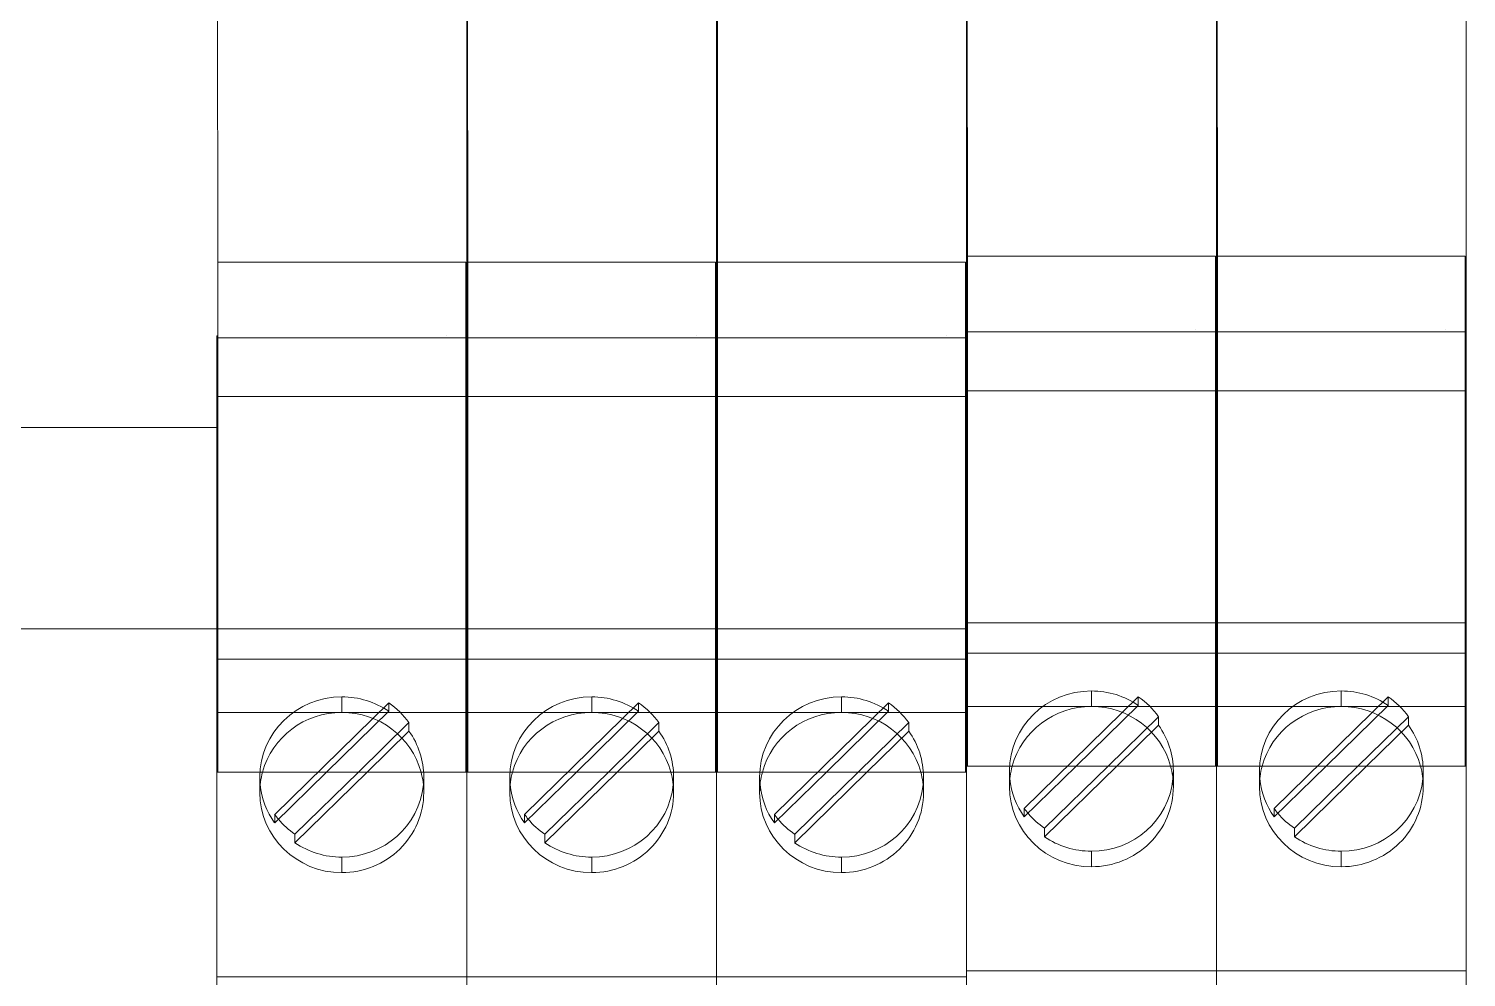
# Model space of a CAD drawing. Header units: millimetres. Extents: x 1359 to 3577, y 1336 to 3557.
# Drawn here: x 3237.84 to 3272.93, y 2495.55 to 2518.7 of the extents above; entities that cross this region are included whole.
import ezdxf

# ---------------------------------------------------------------- set-up
doc = ezdxf.new("R2010")
doc.units = ezdxf.units.MM
doc.layers.add('000-PI-Oprema', color=30, linetype='Continuous', lineweight=5)
doc.layers.add('002-PI-Kabelska kanalica', color=150, linetype='Continuous')

msp = doc.modelspace()

# ---------------------------------------------------------------- linework, layer by layer
at = {"layer": '000-PI-Oprema', "color": 0, "linetype": 'ByBlock', "lineweight": 0}
for p, q in [((3260.754, 2513.15), (3260.729, 2539.35)), ((3260.754, 2513.15), (3260.729, 2539.35)), ((3266.854, 2513.15), (3266.829, 2539.35)), ((3266.854, 2513.15), (3266.829, 2539.35)), ((3242.454, 2513.005), (3242.429, 2539.206)), ((3242.454, 2513.005), (3242.429, 2539.206)), ((3248.554, 2513.005), (3248.529, 2539.206)), ((3248.554, 2513.005), (3248.529, 2539.206)), ((3254.654, 2513.005), (3254.629, 2539.206)), ((3254.654, 2513.005), (3254.629, 2539.206)), ((3266.829, 2537.65), (3266.829, 2511.35)), ((3266.829, 2537.65), (3266.829, 2511.35)), ((3272.929, 2537.65), (3272.929, 2511.35)), ((3272.929, 2537.65), (3272.929, 2511.35)), ((3248.529, 2537.506), (3248.529, 2511.206)), ((3248.529, 2537.506), (3248.529, 2511.206)), ((3254.629, 2537.506), (3254.629, 2511.206)), ((3254.629, 2537.506), (3254.629, 2511.206)), ((3260.729, 2537.506), (3260.729, 2511.206)), ((3260.729, 2537.506), (3260.729, 2511.206)), ((3242.454, 2512.519), (3242.454, 2513.005)), ((3248.504, 2513.005), (3242.454, 2513.005)), ((3242.454, 2512.519), (3242.454, 2513.005)), ((3248.504, 2512.519), (3248.504, 2513.005)), ((3248.504, 2512.519), (3248.504, 2513.005)), ((3248.554, 2512.519), (3248.554, 2513.005)), ((3254.604, 2513.005), (3248.554, 2513.005)), ((3248.554, 2512.519), (3248.554, 2513.005)), ((3254.604, 2512.519), (3254.604, 2513.005)), ((3254.604, 2512.519), (3254.604, 2513.005)), ((3254.654, 2512.519), (3254.654, 2513.005)), ((3260.704, 2513.005), (3254.654, 2513.005)), ((3254.654, 2512.519), (3254.654, 2513.005)), ((3260.704, 2512.519), (3260.704, 2513.005)), ((3260.704, 2512.519), (3260.704, 2513.005)), ((3260.754, 2512.663), (3260.754, 2513.15)), ((3266.804, 2513.15), (3260.754, 2513.15)), ((3260.754, 2512.663), (3260.754, 2513.15)), ((3266.804, 2512.663), (3266.804, 2513.15)), ((3266.804, 2512.663), (3266.804, 2513.15)), ((3266.854, 2512.663), (3266.854, 2513.15)), ((3272.904, 2513.15), (3266.854, 2513.15)), ((3266.854, 2512.663), (3266.854, 2513.15)), ((3272.904, 2512.663), (3272.904, 2513.15)), ((3272.904, 2512.663), (3272.904, 2513.15)), ((3260.754, 2512.663), (3260.754, 2511.3)), ((3260.754, 2512.663), (3260.754, 2511.3)), ((3266.804, 2512.663), (3266.804, 2511.3)), ((3266.804, 2512.663), (3266.804, 2511.3)), ((3266.854, 2512.663), (3266.854, 2511.3)), ((3266.854, 2512.663), (3266.854, 2511.3)), ((3272.904, 2512.663), (3272.904, 2511.3)), ((3272.904, 2512.663), (3272.904, 2511.3)), ((3242.454, 2512.519), (3242.454, 2511.156)), ((3242.454, 2512.519), (3242.454, 2511.156)), ((3248.504, 2512.519), (3248.504, 2511.156)), ((3248.504, 2512.519), (3248.504, 2511.156)), ((3248.554, 2512.519), (3248.554, 2511.156)), ((3248.554, 2512.519), (3248.554, 2511.156)), ((3254.604, 2512.519), (3254.604, 2511.156)), ((3254.604, 2512.519), (3254.604, 2511.156)), ((3254.654, 2512.519), (3254.654, 2511.156)), ((3254.654, 2512.519), (3254.654, 2511.156)), ((3260.704, 2512.519), (3260.704, 2511.156)), ((3260.704, 2512.519), (3260.704, 2511.156)), ((3260.729, 2511.35), (3260.754, 2511.35)), ((3260.729, 2511.35), (3260.729, 2511.15)), ((3260.729, 2511.35), (3260.729, 2511.35)), ((3260.729, 2511.35), (3260.754, 2511.35)), ((3260.729, 2511.35), (3260.729, 2511.15)), ((3260.729, 2511.35), (3260.729, 2511.35)), ((3260.754, 2509.595), (3260.754, 2511.3)), ((3266.804, 2511.3), (3260.754, 2511.3)), ((3260.754, 2511.3), (3260.754, 2511.3)), ((3260.754, 2509.595), (3260.754, 2511.3)), ((3260.754, 2511.3), (3260.754, 2511.3)), ((3266.329, 2511.35), (3266.329, 2511.35)), ((3266.329, 2511.35), (3266.329, 2511.35)), ((3266.804, 2511.35), (3266.829, 2511.35)), ((3266.804, 2511.35), (3266.829, 2511.35)), ((3266.804, 2509.595), (3266.804, 2511.3)), ((3266.804, 2511.3), (3266.804, 2511.3)), ((3266.804, 2509.595), (3266.804, 2511.3)), ((3266.804, 2511.3), (3266.804, 2511.3)), ((3266.829, 2511.35), (3266.829, 2511.35)), ((3266.829, 2511.35), (3266.829, 2511.15)), ((3266.829, 2511.35), (3266.829, 2511.35)), ((3266.829, 2511.35), (3266.829, 2511.15)), ((3266.829, 2511.35), (3266.854, 2511.35)), ((3266.829, 2511.35), (3266.829, 2511.15)), ((3266.829, 2511.35), (3266.829, 2511.35)), ((3266.829, 2511.35), (3266.854, 2511.35)), ((3266.829, 2511.35), (3266.829, 2511.15)), ((3266.829, 2511.35), (3266.829, 2511.35)), ((3266.854, 2509.595), (3266.854, 2511.3)), ((3272.904, 2511.3), (3266.854, 2511.3)), ((3266.854, 2511.3), (3266.854, 2511.3)), ((3266.854, 2509.595), (3266.854, 2511.3)), ((3266.854, 2511.3), (3266.854, 2511.3)), ((3272.429, 2511.35), (3272.429, 2511.35)), ((3272.429, 2511.35), (3272.429, 2511.35)), ((3272.904, 2511.35), (3272.929, 2511.35)), ((3272.904, 2511.35), (3272.929, 2511.35)), ((3272.904, 2509.595), (3272.904, 2511.3)), ((3272.904, 2511.3), (3272.904, 2511.3)), ((3272.904, 2509.595), (3272.904, 2511.3)), ((3272.904, 2511.3), (3272.904, 2511.3)), ((3272.929, 2511.35), (3272.929, 2511.35)), ((3272.929, 2511.35), (3272.929, 2511.15)), ((3272.929, 2511.35), (3272.929, 2511.35)), ((3272.929, 2511.35), (3272.929, 2511.15)), ((3242.429, 2511.206), (3242.454, 2511.206)), ((3242.429, 2511.206), (3242.429, 2511.006)), ((3242.429, 2511.206), (3242.429, 2511.206)), ((3242.429, 2511.206), (3242.454, 2511.206)), ((3242.429, 2511.206), (3242.429, 2511.006)), ((3242.429, 2511.206), (3242.429, 2511.206)), ((3242.454, 2511.006), (3242.429, 2511.006)), ((3242.429, 2509.406), (3242.429, 2511.006)), ((3242.454, 2511.006), (3242.429, 2511.006)), ((3242.429, 2509.406), (3242.429, 2511.006)), ((3242.454, 2509.451), (3242.454, 2511.156)), ((3248.504, 2511.156), (3242.454, 2511.156)), ((3242.454, 2511.156), (3242.454, 2511.156)), ((3242.454, 2509.451), (3242.454, 2511.156)), ((3242.454, 2511.156), (3242.454, 2511.156)), ((3248.029, 2511.206), (3248.029, 2511.206)), ((3248.029, 2511.206), (3248.029, 2511.206)), ((3248.504, 2511.206), (3248.529, 2511.206)), ((3248.504, 2511.206), (3248.529, 2511.206)), ((3248.504, 2509.451), (3248.504, 2511.156)), ((3248.504, 2511.156), (3248.504, 2511.156)), ((3248.504, 2509.451), (3248.504, 2511.156)), ((3248.504, 2511.156), (3248.504, 2511.156)), ((3248.504, 2511.006), (3248.529, 2511.006)), ((3248.504, 2511.006), (3248.529, 2511.006)), ((3248.529, 2511.206), (3248.529, 2511.206)), ((3248.529, 2511.206), (3248.529, 2511.006)), ((3248.529, 2511.206), (3248.529, 2511.206)), ((3248.529, 2511.206), (3248.529, 2511.006)), ((3248.529, 2511.206), (3248.554, 2511.206)), ((3248.529, 2511.206), (3248.529, 2511.006)), ((3248.529, 2511.206), (3248.529, 2511.206)), ((3248.529, 2511.206), (3248.554, 2511.206)), ((3248.529, 2511.206), (3248.529, 2511.006)), ((3248.529, 2511.206), (3248.529, 2511.206)), ((3248.529, 2511.006), (3248.529, 2509.406)), ((3248.529, 2511.006), (3248.529, 2509.406)), ((3248.554, 2511.006), (3248.529, 2511.006)), ((3248.529, 2509.406), (3248.529, 2511.006)), ((3248.554, 2511.006), (3248.529, 2511.006)), ((3248.529, 2509.406), (3248.529, 2511.006)), ((3248.554, 2509.451), (3248.554, 2511.156)), ((3254.604, 2511.156), (3248.554, 2511.156)), ((3248.554, 2511.156), (3248.554, 2511.156)), ((3248.554, 2509.451), (3248.554, 2511.156)), ((3248.554, 2511.156), (3248.554, 2511.156)), ((3254.129, 2511.206), (3254.129, 2511.206)), ((3254.129, 2511.206), (3254.129, 2511.206)), ((3254.604, 2511.206), (3254.629, 2511.206)), ((3254.604, 2511.206), (3254.629, 2511.206)), ((3254.604, 2509.451), (3254.604, 2511.156)), ((3254.604, 2511.156), (3254.604, 2511.156)), ((3254.604, 2509.451), (3254.604, 2511.156)), ((3254.604, 2511.156), (3254.604, 2511.156)), ((3254.604, 2511.006), (3254.629, 2511.006)), ((3254.604, 2511.006), (3254.629, 2511.006)), ((3254.629, 2511.206), (3254.629, 2511.206)), ((3254.629, 2511.206), (3254.629, 2511.006)), ((3254.629, 2511.206), (3254.629, 2511.206)), ((3254.629, 2511.206), (3254.629, 2511.006)), ((3254.629, 2511.206), (3254.654, 2511.206)), ((3254.629, 2511.206), (3254.629, 2511.006)), ((3254.629, 2511.206), (3254.629, 2511.206)), ((3254.629, 2511.206), (3254.654, 2511.206)), ((3254.629, 2511.206), (3254.629, 2511.006)), ((3254.629, 2511.206), (3254.629, 2511.206)), ((3254.629, 2511.006), (3254.629, 2509.406)), ((3254.629, 2511.006), (3254.629, 2509.406)), ((3254.654, 2511.006), (3254.629, 2511.006)), ((3254.629, 2509.406), (3254.629, 2511.006)), ((3254.654, 2511.006), (3254.629, 2511.006)), ((3254.629, 2509.406), (3254.629, 2511.006)), ((3254.654, 2509.451), (3254.654, 2511.156)), ((3260.704, 2511.156), (3254.654, 2511.156)), ((3254.654, 2511.156), (3254.654, 2511.156)), ((3254.654, 2509.451), (3254.654, 2511.156)), ((3254.654, 2511.156), (3254.654, 2511.156)), ((3260.229, 2511.206), (3260.229, 2511.206)), ((3260.229, 2511.206), (3260.229, 2511.206)), ((3260.704, 2511.206), (3260.729, 2511.206)), ((3260.704, 2511.206), (3260.729, 2511.206)), ((3260.704, 2509.451), (3260.704, 2511.156)), ((3260.704, 2511.156), (3260.704, 2511.156)), ((3260.704, 2509.451), (3260.704, 2511.156)), ((3260.704, 2511.156), (3260.704, 2511.156)), ((3260.704, 2511.006), (3260.729, 2511.006)), ((3260.704, 2511.006), (3260.729, 2511.006)), ((3260.729, 2511.206), (3260.729, 2511.206)), ((3260.729, 2511.206), (3260.729, 2511.006)), ((3260.729, 2511.206), (3260.729, 2511.206)), ((3260.729, 2511.206), (3260.729, 2511.006)), ((3260.754, 2511.15), (3260.729, 2511.15)), ((3260.729, 2509.55), (3260.729, 2511.15)), ((3260.754, 2511.15), (3260.729, 2511.15)), ((3260.729, 2509.55), (3260.729, 2511.15)), ((3260.729, 2511.006), (3260.729, 2509.406)), ((3260.729, 2511.006), (3260.729, 2509.406)), ((3266.804, 2511.15), (3266.829, 2511.15)), ((3266.804, 2511.15), (3266.829, 2511.15)), ((3266.829, 2511.15), (3266.829, 2509.55)), ((3266.829, 2511.15), (3266.829, 2509.55)), ((3266.854, 2511.15), (3266.829, 2511.15)), ((3266.829, 2509.55), (3266.829, 2511.15)), ((3266.854, 2511.15), (3266.829, 2511.15)), ((3266.829, 2509.55), (3266.829, 2511.15)), ((3272.904, 2511.15), (3272.929, 2511.15)), ((3272.904, 2511.15), (3272.929, 2511.15)), ((3272.929, 2511.15), (3272.929, 2509.55)), ((3272.929, 2511.15), (3272.929, 2509.55)), ((3260.754, 2509.867), (3266.804, 2509.867)), ((3266.854, 2509.867), (3272.904, 2509.867)), ((3242.454, 2509.722), (3248.504, 2509.722)), ((3248.554, 2509.722), (3254.604, 2509.722)), ((3254.654, 2509.722), (3260.704, 2509.722)), ((3260.729, 2509.55), (3260.754, 2509.55)), ((3260.729, 2503.328), (3260.729, 2509.55)), ((3260.729, 2509.55), (3260.754, 2509.55)), ((3260.729, 2503.328), (3260.729, 2509.55)), ((3260.754, 2509.128), (3260.754, 2509.595)), ((3260.754, 2509.128), (3260.754, 2509.595)), ((3266.804, 2509.128), (3266.804, 2509.595)), ((3266.804, 2509.128), (3266.804, 2509.595)), ((3266.829, 2509.55), (3266.804, 2509.55)), ((3266.829, 2509.55), (3266.804, 2509.55)), ((3266.829, 2509.55), (3266.829, 2503.328)), ((3266.829, 2509.55), (3266.829, 2503.328)), ((3266.829, 2509.55), (3266.854, 2509.55)), ((3266.829, 2503.328), (3266.829, 2509.55)), ((3266.829, 2509.55), (3266.854, 2509.55)), ((3266.829, 2503.328), (3266.829, 2509.55)), ((3266.854, 2509.128), (3266.854, 2509.595)), ((3266.854, 2509.128), (3266.854, 2509.595)), ((3272.904, 2509.128), (3272.904, 2509.595)), ((3272.904, 2509.128), (3272.904, 2509.595)), ((3272.929, 2509.55), (3272.904, 2509.55)), ((3272.929, 2509.55), (3272.904, 2509.55)), ((3272.929, 2509.55), (3272.929, 2503.328)), ((3272.929, 2509.55), (3272.929, 2503.328)), ((3242.429, 2509.406), (3242.454, 2509.406)), ((3242.429, 2503.184), (3242.429, 2509.406)), ((3242.429, 2509.406), (3242.454, 2509.406)), ((3242.429, 2503.184), (3242.429, 2509.406)), ((3242.454, 2508.983), (3242.454, 2509.451)), ((3242.454, 2508.983), (3242.454, 2509.451)), ((3248.504, 2508.983), (3248.504, 2509.451)), ((3248.504, 2508.983), (3248.504, 2509.451)), ((3248.529, 2509.406), (3248.504, 2509.406)), ((3248.529, 2509.406), (3248.504, 2509.406)), ((3248.529, 2509.406), (3248.529, 2503.184)), ((3248.529, 2509.406), (3248.529, 2503.184)), ((3248.529, 2509.406), (3248.554, 2509.406)), ((3248.529, 2503.184), (3248.529, 2509.406)), ((3248.529, 2509.406), (3248.554, 2509.406)), ((3248.529, 2503.184), (3248.529, 2509.406)), ((3248.554, 2508.983), (3248.554, 2509.451)), ((3248.554, 2508.983), (3248.554, 2509.451)), ((3254.604, 2508.983), (3254.604, 2509.451)), ((3254.604, 2508.983), (3254.604, 2509.451)), ((3254.629, 2509.406), (3254.604, 2509.406)), ((3254.629, 2509.406), (3254.604, 2509.406)), ((3254.629, 2509.406), (3254.629, 2503.184)), ((3254.629, 2509.406), (3254.629, 2503.184)), ((3254.629, 2509.406), (3254.654, 2509.406)), ((3254.629, 2503.184), (3254.629, 2509.406)), ((3254.629, 2509.406), (3254.654, 2509.406)), ((3254.629, 2503.184), (3254.629, 2509.406)), ((3254.654, 2508.983), (3254.654, 2509.451)), ((3254.654, 2508.983), (3254.654, 2509.451)), ((3260.704, 2508.983), (3260.704, 2509.451)), ((3260.704, 2508.983), (3260.704, 2509.451)), ((3260.729, 2509.406), (3260.704, 2509.406)), ((3260.729, 2509.406), (3260.704, 2509.406)), ((3260.729, 2509.406), (3260.729, 2503.184)), ((3260.729, 2509.406), (3260.729, 2503.184)), ((3242.454, 2503.829), (3242.454, 2508.983)), ((3242.454, 2503.829), (3242.454, 2508.983)), ((3248.504, 2503.829), (3248.504, 2508.983)), ((3248.504, 2503.829), (3248.504, 2508.983)), ((3248.554, 2503.829), (3248.554, 2508.983)), ((3248.554, 2503.829), (3248.554, 2508.983)), ((3254.604, 2503.829), (3254.604, 2508.983)), ((3254.604, 2503.829), (3254.604, 2508.983)), ((3254.654, 2503.829), (3254.654, 2508.983)), ((3254.654, 2503.829), (3254.654, 2508.983)), ((3260.704, 2503.829), (3260.704, 2508.983)), ((3260.704, 2503.829), (3260.704, 2508.983)), ((3260.754, 2503.974), (3260.754, 2509.128)), ((3260.754, 2503.974), (3260.754, 2509.128)), ((3266.804, 2503.974), (3266.804, 2509.128)), ((3266.804, 2503.974), (3266.804, 2509.128)), ((3266.854, 2503.974), (3266.854, 2509.128)), ((3266.854, 2503.974), (3266.854, 2509.128)), ((3272.904, 2503.974), (3272.904, 2509.128)), ((3272.904, 2503.974), (3272.904, 2509.128)), ((3266.829, 2503.328), (3266.829, 2507.131)), ((3266.829, 2503.328), (3266.829, 2507.131)), ((3272.929, 2503.328), (3272.929, 2507.131)), ((3272.929, 2503.328), (3272.929, 2507.131)), ((3248.529, 2503.184), (3248.529, 2506.987)), ((3248.529, 2503.184), (3248.529, 2506.987)), ((3254.629, 2503.184), (3254.629, 2506.987)), ((3254.629, 2503.184), (3254.629, 2506.987)), ((3260.729, 2503.184), (3260.729, 2506.987)), ((3260.729, 2503.184), (3260.729, 2506.987)), ((3242.429, 2506.056), (3242.429, 2506.056)), ((3242.429, 2506.056), (3242.429, 2506.056)), ((3248.529, 2506.056), (3248.529, 2506.056)), ((3248.529, 2506.056), (3248.529, 2506.056)), ((3248.529, 2506.056), (3248.529, 2506.056)), ((3248.529, 2506.056), (3248.529, 2506.056)), ((3254.629, 2506.056), (3254.629, 2506.056)), ((3254.629, 2506.056), (3254.629, 2506.056)), ((3254.629, 2506.056), (3254.629, 2506.056)), ((3254.629, 2506.056), (3254.629, 2506.056)), ((3260.729, 2506.2), (3260.729, 2506.2)), ((3260.729, 2506.2), (3260.729, 2506.2)), ((3260.729, 2506.056), (3260.729, 2506.056)), ((3260.729, 2506.056), (3260.729, 2506.056)), ((3266.829, 2506.2), (3266.829, 2506.2)), ((3266.829, 2506.2), (3266.829, 2506.2)), ((3266.829, 2506.2), (3266.829, 2506.2)), ((3266.829, 2506.2), (3266.829, 2506.2)), ((3272.929, 2506.2), (3272.929, 2506.2)), ((3272.929, 2506.2), (3272.929, 2506.2)), ((3242.429, 2504.056), (3242.429, 2504.056)), ((3248.529, 2504.056), (3242.429, 2504.056)), ((3242.429, 2504.056), (3242.429, 2504.056)), ((3248.529, 2504.056), (3248.529, 2504.056)), ((3248.529, 2504.056), (3248.529, 2504.056)), ((3248.529, 2504.056), (3248.529, 2504.056)), ((3254.629, 2504.056), (3248.529, 2504.056)), ((3248.529, 2504.056), (3248.529, 2504.056)), ((3254.629, 2504.056), (3254.629, 2504.056)), ((3254.629, 2504.056), (3254.629, 2504.056)), ((3254.629, 2504.056), (3254.629, 2504.056)), ((3260.729, 2504.056), (3254.629, 2504.056)), ((3254.629, 2504.056), (3254.629, 2504.056)), ((3260.729, 2504.2), (3260.729, 2504.2)), ((3266.829, 2504.2), (3260.729, 2504.2)), ((3260.729, 2504.2), (3260.729, 2504.2)), ((3260.729, 2504.056), (3260.729, 2504.056)), ((3260.729, 2504.056), (3260.729, 2504.056)), ((3260.754, 2502.631), (3260.754, 2503.974)), ((3260.754, 2502.631), (3260.754, 2503.974)), ((3266.804, 2502.631), (3266.804, 2503.974)), ((3266.804, 2502.631), (3266.804, 2503.974)), ((3266.829, 2504.2), (3266.829, 2504.2)), ((3266.829, 2504.2), (3266.829, 2504.2)), ((3266.829, 2504.2), (3266.829, 2504.2)), ((3272.929, 2504.2), (3266.829, 2504.2)), ((3266.829, 2504.2), (3266.829, 2504.2)), ((3266.854, 2502.631), (3266.854, 2503.974)), ((3266.854, 2502.631), (3266.854, 2503.974)), ((3272.904, 2502.631), (3272.904, 2503.974)), ((3272.904, 2502.631), (3272.904, 2503.974)), ((3272.929, 2504.2), (3272.929, 2504.2)), ((3272.929, 2504.2), (3272.929, 2504.2)), ((3242.454, 2502.487), (3242.454, 2503.829)), ((3242.454, 2502.487), (3242.454, 2503.829)), ((3248.504, 2502.487), (3248.504, 2503.829)), ((3248.504, 2502.487), (3248.504, 2503.829)), ((3248.554, 2502.487), (3248.554, 2503.829)), ((3248.554, 2502.487), (3248.554, 2503.829)), ((3254.604, 2502.487), (3254.604, 2503.829)), ((3254.604, 2502.487), (3254.604, 2503.829)), ((3254.654, 2502.487), (3254.654, 2503.829)), ((3254.654, 2502.487), (3254.654, 2503.829)), ((3260.704, 2502.487), (3260.704, 2503.829)), ((3260.704, 2502.487), (3260.704, 2503.829)), ((3242.429, 2503.184), (3242.454, 2503.184)), ((3242.429, 2502.156), (3242.429, 2503.184)), ((3242.429, 2503.184), (3242.454, 2503.184)), ((3242.429, 2502.156), (3242.429, 2503.184)), ((3242.454, 2503.313), (3248.504, 2503.313)), ((3248.529, 2503.184), (3248.504, 2503.184)), ((3248.529, 2503.184), (3248.504, 2503.184)), ((3248.529, 2503.184), (3248.529, 2502.156)), ((3248.529, 2503.184), (3248.529, 2502.156)), ((3248.529, 2503.184), (3248.554, 2503.184)), ((3248.529, 2502.156), (3248.529, 2503.184)), ((3248.529, 2503.184), (3248.554, 2503.184)), ((3248.529, 2502.156), (3248.529, 2503.184)), ((3248.554, 2503.313), (3254.604, 2503.313)), ((3254.629, 2503.184), (3254.604, 2503.184)), ((3254.629, 2503.184), (3254.604, 2503.184)), ((3254.629, 2503.184), (3254.629, 2502.156)), ((3254.629, 2503.184), (3254.629, 2502.156)), ((3254.629, 2503.184), (3254.654, 2503.184)), ((3254.629, 2502.156), (3254.629, 2503.184)), ((3254.629, 2503.184), (3254.654, 2503.184)), ((3254.629, 2502.156), (3254.629, 2503.184)), ((3254.654, 2503.313), (3260.704, 2503.313)), ((3260.729, 2503.184), (3260.704, 2503.184)), ((3260.729, 2503.184), (3260.704, 2503.184)), ((3260.729, 2503.328), (3260.754, 2503.328)), ((3260.729, 2502.3), (3260.729, 2503.328)), ((3260.729, 2503.328), (3260.754, 2503.328)), ((3260.729, 2502.3), (3260.729, 2503.328)), ((3260.729, 2503.184), (3260.729, 2502.156)), ((3260.729, 2503.184), (3260.729, 2502.156)), ((3260.754, 2503.457), (3266.804, 2503.457)), ((3266.829, 2503.328), (3266.804, 2503.328)), ((3266.829, 2503.328), (3266.804, 2503.328)), ((3266.829, 2503.328), (3266.829, 2502.3)), ((3266.829, 2503.328), (3266.829, 2502.3)), ((3266.829, 2503.328), (3266.854, 2503.328)), ((3266.829, 2502.3), (3266.829, 2503.328)), ((3266.829, 2503.328), (3266.854, 2503.328)), ((3266.829, 2502.3), (3266.829, 2503.328)), ((3266.854, 2503.457), (3272.904, 2503.457)), ((3272.929, 2503.328), (3272.904, 2503.328)), ((3272.929, 2503.328), (3272.904, 2503.328)), ((3272.929, 2503.328), (3272.929, 2502.3)), ((3272.929, 2503.328), (3272.929, 2502.3)), ((3242.454, 2500.556), (3242.454, 2502.487)), ((3242.454, 2500.556), (3242.454, 2502.487)), ((3248.504, 2500.556), (3248.504, 2502.487)), ((3248.504, 2500.556), (3248.504, 2502.487)), ((3248.554, 2500.556), (3248.554, 2502.487)), ((3248.554, 2500.556), (3248.554, 2502.487)), ((3254.604, 2500.556), (3254.604, 2502.487)), ((3254.604, 2500.556), (3254.604, 2502.487)), ((3254.654, 2500.556), (3254.654, 2502.487)), ((3254.654, 2500.556), (3254.654, 2502.487)), ((3260.704, 2500.556), (3260.704, 2502.487)), ((3260.704, 2500.556), (3260.704, 2502.487)), ((3260.754, 2500.7), (3260.754, 2502.631)), ((3260.754, 2500.7), (3260.754, 2502.631)), ((3263.779, 2502.536), (3263.779, 2502.156)), ((3266.804, 2500.7), (3266.804, 2502.631)), ((3266.804, 2500.7), (3266.804, 2502.631)), ((3266.854, 2500.7), (3266.854, 2502.631)), ((3266.854, 2500.7), (3266.854, 2502.631)), ((3269.879, 2502.536), (3269.879, 2502.156)), ((3272.904, 2500.7), (3272.904, 2502.631)), ((3272.904, 2500.7), (3272.904, 2502.631)), ((3242.429, 2502.156), (3242.454, 2502.156)), ((3242.429, 2500.556), (3242.429, 2502.156)), ((3242.429, 2502.156), (3242.454, 2502.156)), ((3242.429, 2500.556), (3242.429, 2502.156)), ((3243.84, 2499.523), (3246.624, 2502.247)), ((3245.479, 2502.391), (3245.479, 2502.012)), ((3246.624, 2502.039), (3246.624, 2502.247)), ((3248.529, 2502.156), (3248.504, 2502.156)), ((3248.529, 2502.156), (3248.504, 2502.156)), ((3248.529, 2500.556), (3248.529, 2502.156)), ((3248.529, 2500.556), (3248.529, 2502.156)), ((3248.529, 2502.156), (3248.554, 2502.156)), ((3248.529, 2500.556), (3248.529, 2502.156)), ((3248.529, 2502.156), (3248.554, 2502.156)), ((3248.529, 2500.556), (3248.529, 2502.156)), ((3249.94, 2499.523), (3252.724, 2502.247)), ((3251.579, 2502.391), (3251.579, 2502.012)), ((3252.724, 2502.039), (3252.724, 2502.247)), ((3254.629, 2502.156), (3254.604, 2502.156)), ((3254.629, 2502.156), (3254.604, 2502.156)), ((3254.629, 2500.556), (3254.629, 2502.156)), ((3254.629, 2500.556), (3254.629, 2502.156)), ((3254.629, 2502.156), (3254.654, 2502.156)), ((3254.629, 2500.556), (3254.629, 2502.156)), ((3254.629, 2502.156), (3254.654, 2502.156)), ((3254.629, 2500.556), (3254.629, 2502.156)), ((3256.04, 2499.523), (3258.824, 2502.247)), ((3257.679, 2502.391), (3257.679, 2502.012)), ((3258.824, 2502.039), (3258.824, 2502.247)), ((3260.729, 2502.156), (3260.704, 2502.156)), ((3260.729, 2502.156), (3260.704, 2502.156)), ((3260.729, 2502.3), (3260.754, 2502.3)), ((3260.729, 2500.7), (3260.729, 2502.3)), ((3260.729, 2502.3), (3260.754, 2502.3)), ((3260.729, 2500.7), (3260.729, 2502.3)), ((3260.729, 2500.556), (3260.729, 2502.156)), ((3260.729, 2500.556), (3260.729, 2502.156)), ((3260.729, 2502.156), (3263.779, 2502.156)), ((3262.139, 2499.667), (3264.924, 2502.391)), ((3264.924, 2502.183), (3263.408, 2500.7)), ((3263.779, 2502.156), (3266.829, 2502.156)), ((3264.924, 2502.183), (3264.924, 2502.391)), ((3266.829, 2502.3), (3266.804, 2502.3)), ((3266.829, 2502.3), (3266.804, 2502.3)), ((3266.829, 2500.7), (3266.829, 2502.3)), ((3266.829, 2500.7), (3266.829, 2502.3)), ((3266.829, 2502.3), (3266.854, 2502.3)), ((3266.829, 2500.7), (3266.829, 2502.3)), ((3266.829, 2502.3), (3266.854, 2502.3)), ((3266.829, 2500.7), (3266.829, 2502.3)), ((3266.829, 2500.7), (3266.829, 2502.156)), ((3266.829, 2500.7), (3266.829, 2502.156)), ((3266.829, 2502.156), (3269.879, 2502.156)), ((3268.239, 2499.667), (3271.024, 2502.391)), ((3271.024, 2502.183), (3269.508, 2500.7)), ((3269.879, 2502.156), (3272.929, 2502.156)), ((3271.024, 2502.183), (3271.024, 2502.391)), ((3272.929, 2502.3), (3272.904, 2502.3)), ((3272.929, 2502.3), (3272.904, 2502.3)), ((3272.929, 2500.7), (3272.929, 2502.3)), ((3272.929, 2500.7), (3272.929, 2502.3)), ((3272.929, 2500.7), (3272.929, 2502.156)), ((3272.929, 2500.7), (3272.929, 2502.156)), ((3242.429, 2502.012), (3245.479, 2502.012)), ((3246.624, 2502.039), (3245.108, 2500.556)), ((3245.479, 2502.012), (3248.529, 2502.012)), ((3248.529, 2500.556), (3248.529, 2502.012)), ((3248.529, 2500.556), (3248.529, 2502.012)), ((3248.529, 2502.012), (3251.579, 2502.012)), ((3252.724, 2502.039), (3251.208, 2500.556)), ((3251.579, 2502.012), (3254.629, 2502.012)), ((3254.629, 2500.556), (3254.629, 2502.012)), ((3254.629, 2500.556), (3254.629, 2502.012)), ((3254.629, 2502.012), (3257.679, 2502.012)), ((3258.824, 2502.039), (3257.308, 2500.556)), ((3257.679, 2502.012), (3260.729, 2502.012)), ((3260.729, 2500.556), (3260.729, 2502.012)), ((3260.729, 2500.556), (3260.729, 2502.012)), ((3265.419, 2501.907), (3264.186, 2500.7)), ((3265.419, 2501.699), (3265.419, 2501.907)), ((3271.519, 2501.907), (3270.286, 2500.7)), ((3271.519, 2501.699), (3271.519, 2501.907)), ((3247.119, 2501.763), (3245.886, 2500.556)), ((3246.098, 2500.556), (3247.119, 2501.555)), ((3247.119, 2501.555), (3247.119, 2501.763)), ((3253.219, 2501.763), (3251.986, 2500.556)), ((3252.198, 2500.556), (3253.219, 2501.555)), ((3253.219, 2501.555), (3253.219, 2501.763)), ((3259.319, 2501.763), (3258.086, 2500.556)), ((3258.298, 2500.556), (3259.319, 2501.555)), ((3259.319, 2501.555), (3259.319, 2501.763)), ((3264.398, 2500.7), (3265.419, 2501.699)), ((3270.498, 2500.7), (3271.519, 2501.699)), ((3260.754, 2500.8), (3260.754, 2500.8)), ((3260.754, 2500.8), (3260.754, 2500.8)), ((3266.804, 2500.8), (3266.804, 2500.8)), ((3266.804, 2500.8), (3266.804, 2500.8)), ((3266.854, 2500.8), (3266.854, 2500.8)), ((3266.854, 2500.8), (3266.854, 2500.8)), ((3272.904, 2500.8), (3272.904, 2500.8)), ((3272.904, 2500.8), (3272.904, 2500.8)), ((3242.429, 2500.556), (3242.454, 2500.556)), ((3242.429, 2500.556), (3242.429, 2500.556)), ((3242.429, 2495.556), (3242.429, 2500.556)), ((3242.429, 2500.556), (3242.454, 2500.556)), ((3242.429, 2500.556), (3242.429, 2500.556)), ((3242.429, 2495.556), (3242.429, 2500.556)), ((3242.454, 2500.656), (3242.454, 2500.656)), ((3242.454, 2500.656), (3242.454, 2500.656)), ((3242.454, 2500.556), (3248.504, 2500.556)), ((3242.454, 2500.556), (3242.454, 2500.556)), ((3242.454, 2500.556), (3242.454, 2500.556)), ((3243.479, 2500.056), (3243.479, 2500.435)), ((3245.108, 2500.556), (3243.84, 2499.315)), ((3244.335, 2498.831), (3246.098, 2500.556)), ((3245.886, 2500.556), (3244.335, 2499.039)), ((3247.479, 2500.056), (3247.479, 2500.435)), ((3248.504, 2500.656), (3248.504, 2500.656)), ((3248.504, 2500.656), (3248.504, 2500.656)), ((3248.504, 2500.556), (3248.529, 2500.556)), ((3248.504, 2500.556), (3248.504, 2500.556)), ((3248.504, 2500.556), (3248.529, 2500.556)), ((3248.504, 2500.556), (3248.504, 2500.556)), ((3248.529, 2500.556), (3248.529, 2500.556)), ((3248.529, 2495.556), (3248.529, 2500.556)), ((3248.529, 2500.556), (3248.529, 2500.556)), ((3248.529, 2495.556), (3248.529, 2500.556)), ((3248.529, 2500.556), (3248.554, 2500.556)), ((3248.529, 2500.556), (3248.529, 2500.556)), ((3248.529, 2495.556), (3248.529, 2500.556)), ((3248.529, 2500.556), (3248.554, 2500.556)), ((3248.529, 2500.556), (3248.529, 2500.556)), ((3248.529, 2495.556), (3248.529, 2500.556)), ((3248.554, 2500.656), (3248.554, 2500.656)), ((3248.554, 2500.656), (3248.554, 2500.656)), ((3248.554, 2500.556), (3254.604, 2500.556)), ((3248.554, 2500.556), (3248.554, 2500.556)), ((3248.554, 2500.556), (3248.554, 2500.556)), ((3249.579, 2500.056), (3249.579, 2500.435)), ((3251.208, 2500.556), (3249.94, 2499.315)), ((3250.435, 2498.831), (3252.198, 2500.556)), ((3251.986, 2500.556), (3250.435, 2499.039)), ((3253.579, 2500.056), (3253.579, 2500.435)), ((3254.604, 2500.656), (3254.604, 2500.656)), ((3254.604, 2500.656), (3254.604, 2500.656)), ((3254.604, 2500.556), (3254.629, 2500.556)), ((3254.604, 2500.556), (3254.604, 2500.556)), ((3254.604, 2500.556), (3254.629, 2500.556)), ((3254.604, 2500.556), (3254.604, 2500.556)), ((3254.629, 2500.556), (3254.629, 2500.556)), ((3254.629, 2495.556), (3254.629, 2500.556)), ((3254.629, 2500.556), (3254.629, 2500.556)), ((3254.629, 2495.556), (3254.629, 2500.556)), ((3254.629, 2500.556), (3254.654, 2500.556)), ((3254.629, 2500.556), (3254.629, 2500.556)), ((3254.629, 2495.556), (3254.629, 2500.556)), ((3254.629, 2500.556), (3254.654, 2500.556)), ((3254.629, 2500.556), (3254.629, 2500.556)), ((3254.629, 2495.556), (3254.629, 2500.556)), ((3254.654, 2500.656), (3254.654, 2500.656)), ((3254.654, 2500.656), (3254.654, 2500.656)), ((3254.654, 2500.556), (3260.704, 2500.556)), ((3254.654, 2500.556), (3254.654, 2500.556)), ((3254.654, 2500.556), (3254.654, 2500.556)), ((3255.679, 2500.056), (3255.679, 2500.435)), ((3257.308, 2500.556), (3256.04, 2499.315)), ((3256.535, 2498.831), (3258.298, 2500.556)), ((3258.086, 2500.556), (3256.535, 2499.039)), ((3259.679, 2500.056), (3259.679, 2500.435)), ((3260.704, 2500.656), (3260.704, 2500.656)), ((3260.704, 2500.656), (3260.704, 2500.656)), ((3260.704, 2500.556), (3260.729, 2500.556)), ((3260.704, 2500.556), (3260.704, 2500.556)), ((3260.704, 2500.556), (3260.729, 2500.556)), ((3260.704, 2500.556), (3260.704, 2500.556)), ((3260.729, 2500.7), (3260.754, 2500.7)), ((3260.729, 2500.7), (3260.729, 2500.7)), ((3260.729, 2495.7), (3260.729, 2500.7)), ((3260.729, 2500.7), (3260.754, 2500.7)), ((3260.729, 2500.7), (3260.729, 2500.7)), ((3260.729, 2495.7), (3260.729, 2500.7)), ((3260.729, 2500.556), (3260.729, 2500.556)), ((3260.729, 2495.556), (3260.729, 2500.556)), ((3260.729, 2500.556), (3260.729, 2500.556)), ((3260.729, 2495.556), (3260.729, 2500.556)), ((3260.754, 2500.7), (3266.804, 2500.7)), ((3260.754, 2500.7), (3260.754, 2500.7)), ((3260.754, 2500.7), (3260.754, 2500.7)), ((3261.779, 2500.2), (3261.779, 2500.579)), ((3263.408, 2500.7), (3262.139, 2499.46)), ((3262.634, 2498.975), (3264.398, 2500.7)), ((3264.186, 2500.7), (3262.634, 2499.183)), ((3265.779, 2500.2), (3265.779, 2500.579)), ((3266.804, 2500.7), (3266.829, 2500.7)), ((3266.804, 2500.7), (3266.804, 2500.7)), ((3266.804, 2500.7), (3266.829, 2500.7)), ((3266.804, 2500.7), (3266.804, 2500.7)), ((3266.829, 2500.7), (3266.829, 2500.7)), ((3266.829, 2495.7), (3266.829, 2500.7)), ((3266.829, 2500.7), (3266.829, 2500.7)), ((3266.829, 2495.7), (3266.829, 2500.7)), ((3266.829, 2500.7), (3266.854, 2500.7)), ((3266.829, 2500.7), (3266.829, 2500.7)), ((3266.829, 2495.7), (3266.829, 2500.7)), ((3266.829, 2500.7), (3266.854, 2500.7)), ((3266.829, 2500.7), (3266.829, 2500.7)), ((3266.829, 2495.7), (3266.829, 2500.7)), ((3266.854, 2500.7), (3272.904, 2500.7)), ((3266.854, 2500.7), (3266.854, 2500.7)), ((3266.854, 2500.7), (3266.854, 2500.7)), ((3267.879, 2500.2), (3267.879, 2500.579)), ((3269.508, 2500.7), (3268.239, 2499.46)), ((3268.734, 2498.975), (3270.498, 2500.7)), ((3270.286, 2500.7), (3268.734, 2499.183)), ((3271.879, 2500.2), (3271.879, 2500.579)), ((3272.904, 2500.7), (3272.929, 2500.7)), ((3272.904, 2500.7), (3272.904, 2500.7)), ((3272.904, 2500.7), (3272.929, 2500.7)), ((3272.904, 2500.7), (3272.904, 2500.7)), ((3272.929, 2500.7), (3272.929, 2500.7)), ((3272.929, 2495.7), (3272.929, 2500.7)), ((3272.929, 2500.7), (3272.929, 2500.7)), ((3272.929, 2495.7), (3272.929, 2500.7)), ((3266.829, 2495.7), (3266.829, 2500.134)), ((3266.829, 2495.7), (3266.829, 2500.134)), ((3272.929, 2495.7), (3272.929, 2500.134)), ((3272.929, 2495.7), (3272.929, 2500.134)), ((3248.529, 2495.556), (3248.529, 2499.99)), ((3248.529, 2495.556), (3248.529, 2499.99)), ((3254.629, 2495.556), (3254.629, 2499.99)), ((3254.629, 2495.556), (3254.629, 2499.99)), ((3260.729, 2495.556), (3260.729, 2499.99)), ((3260.729, 2495.556), (3260.729, 2499.99)), ((3262.139, 2499.46), (3262.139, 2499.667)), ((3268.239, 2499.46), (3268.239, 2499.667)), ((3243.84, 2499.315), (3243.84, 2499.523)), ((3249.94, 2499.315), (3249.94, 2499.523)), ((3256.04, 2499.315), (3256.04, 2499.523)), ((3244.335, 2498.831), (3244.335, 2499.039)), ((3250.435, 2498.831), (3250.435, 2499.039)), ((3256.535, 2498.831), (3256.535, 2499.039)), ((3262.634, 2498.975), (3262.634, 2499.183)), ((3268.734, 2498.975), (3268.734, 2499.183)), ((3263.779, 2498.623), (3263.779, 2498.244)), ((3269.879, 2498.623), (3269.879, 2498.244)), ((3245.479, 2498.479), (3245.479, 2498.099)), ((3251.579, 2498.479), (3251.579, 2498.099)), ((3257.679, 2498.479), (3257.679, 2498.099)), ((3248.529, 2495.556), (3248.529, 2497.572)), ((3248.529, 2495.556), (3248.529, 2497.572)), ((3254.629, 2495.556), (3254.629, 2497.572)), ((3254.629, 2495.556), (3254.629, 2497.572)), ((3260.729, 2495.556), (3260.729, 2497.572)), ((3260.729, 2495.556), (3260.729, 2497.572)), ((3266.829, 2495.7), (3266.829, 2497.716)), ((3266.829, 2495.7), (3266.829, 2497.716)), ((3272.929, 2495.7), (3272.929, 2497.716)), ((3272.929, 2495.7), (3272.929, 2497.716)), ((3242.429, 2495.012), (3242.429, 2495.556)), ((3242.429, 2495.556), (3242.429, 2495.556)), ((3248.529, 2495.556), (3242.429, 2495.556)), ((3242.429, 2495.012), (3242.429, 2495.556)), ((3242.429, 2495.556), (3242.429, 2495.556)), ((3248.529, 2495.556), (3248.529, 2495.556)), ((3248.529, 2495.012), (3248.529, 2495.556)), ((3248.529, 2495.556), (3248.529, 2495.556)), ((3248.529, 2495.012), (3248.529, 2495.556)), ((3248.529, 2495.012), (3248.529, 2495.556)), ((3248.529, 2495.556), (3248.529, 2495.556)), ((3254.629, 2495.556), (3248.529, 2495.556)), ((3248.529, 2495.012), (3248.529, 2495.556)), ((3248.529, 2495.556), (3248.529, 2495.556)), ((3254.629, 2495.556), (3254.629, 2495.556)), ((3254.629, 2495.012), (3254.629, 2495.556)), ((3254.629, 2495.556), (3254.629, 2495.556)), ((3254.629, 2495.012), (3254.629, 2495.556)), ((3254.629, 2495.012), (3254.629, 2495.556)), ((3254.629, 2495.556), (3254.629, 2495.556)), ((3260.729, 2495.556), (3254.629, 2495.556)), ((3254.629, 2495.012), (3254.629, 2495.556)), ((3254.629, 2495.556), (3254.629, 2495.556)), ((3260.729, 2495.156), (3260.729, 2495.7)), ((3260.729, 2495.7), (3260.729, 2495.7)), ((3266.829, 2495.7), (3260.729, 2495.7)), ((3260.729, 2495.156), (3260.729, 2495.7)), ((3260.729, 2495.7), (3260.729, 2495.7)), ((3260.729, 2495.556), (3260.729, 2495.556)), ((3260.729, 2495.012), (3260.729, 2495.556)), ((3260.729, 2495.556), (3260.729, 2495.556)), ((3260.729, 2495.012), (3260.729, 2495.556)), ((3266.829, 2495.7), (3266.829, 2495.7)), ((3266.829, 2495.156), (3266.829, 2495.7)), ((3266.829, 2495.7), (3266.829, 2495.7)), ((3266.829, 2495.156), (3266.829, 2495.7)), ((3266.829, 2495.156), (3266.829, 2495.7)), ((3266.829, 2495.7), (3266.829, 2495.7)), ((3272.929, 2495.7), (3266.829, 2495.7)), ((3266.829, 2495.156), (3266.829, 2495.7)), ((3266.829, 2495.7), (3266.829, 2495.7)), ((3272.929, 2495.7), (3272.929, 2495.7)), ((3272.929, 2495.156), (3272.929, 2495.7)), ((3272.929, 2495.7), (3272.929, 2495.7)), ((3272.929, 2495.156), (3272.929, 2495.7))]:
    msp.add_line(p, q, dxfattribs=at)
for centre, start_param, end_param in [((3263.779, 2500.579), -1.570796, 0), ((3263.779, 2500.579), -2.180289, -1.570796), ((3269.879, 2500.579), -1.570796, 0), ((3269.879, 2500.579), -2.180289, -1.570796), ((3245.479, 2500.435), -1.570796, 0), ((3245.479, 2500.435), -2.180289, -1.570796), ((3245.479, 2500.643), -2.5321, -2.180289), ((3251.579, 2500.435), -1.570796, 0), ((3251.579, 2500.435), -2.180289, -1.570796), ((3251.579, 2500.643), -2.5321, -2.180289), ((3257.679, 2500.435), -1.570796, 0), ((3257.679, 2500.435), -2.180289, -1.570796), ((3257.679, 2500.643), -2.5321, -2.180289), ((3263.779, 2500.2), -1.570796, -0.258728), ((3263.779, 2500.2), -2.882864, -1.570796), ((3263.779, 2500.787), -2.5321, -2.180289), ((3269.879, 2500.2), -1.570796, -0.258728), ((3269.879, 2500.2), -2.882864, -1.570796), ((3269.879, 2500.787), -2.5321, -2.180289), ((3245.479, 2500.056), -1.570796, -0.258728), ((3245.479, 2500.056), -2.882864, -1.570796), ((3251.579, 2500.056), -1.570796, -0.258728), ((3251.579, 2500.056), -2.882864, -1.570796), ((3257.679, 2500.056), -1.570796, -0.258728), ((3257.679, 2500.056), -2.882864, -1.570796), ((3245.479, 2500.435), -3.141593, -2.5321), ((3251.579, 2500.435), -3.141593, -2.5321), ((3257.679, 2500.435), -3.141593, -2.5321), ((3263.779, 2500.579), -3.141593, -2.5321), ((3269.879, 2500.579), -3.141593, -2.5321), ((3245.479, 2500.056), -0.258728, 0), ((3245.479, 2500.435), 0, 0.097132), ((3245.479, 2500.056), -3.141593, -2.882864), ((3245.479, 2500.435), 3.044461, 3.141593), ((3251.579, 2500.056), -0.258728, 0), ((3251.579, 2500.435), 0, 0.097132), ((3251.579, 2500.056), -3.141593, -2.882864), ((3251.579, 2500.435), 3.044461, 3.141593), ((3257.679, 2500.056), -0.258728, 0), ((3257.679, 2500.435), 0, 0.097132), ((3257.679, 2500.056), -3.141593, -2.882864), ((3257.679, 2500.435), 3.044461, 3.141593), ((3263.779, 2500.2), -0.258728, 0), ((3263.779, 2500.579), 0, 0.097132), ((3263.779, 2500.579), 0.097132, 0.609492), ((3263.779, 2500.579), 1.570796, 3.044461), ((3263.779, 2500.2), -3.141593, -2.882864), ((3263.779, 2500.579), 3.044461, 3.141593), ((3269.879, 2500.2), -0.258728, 0), ((3269.879, 2500.579), 0, 0.097132), ((3269.879, 2500.579), 0.097132, 0.609492), ((3269.879, 2500.579), 1.570796, 3.044461), ((3269.879, 2500.2), -3.141593, -2.882864), ((3269.879, 2500.579), 3.044461, 3.141593), ((3245.479, 2500.056), 0, 1.570796), ((3245.479, 2500.435), 0.097132, 0.609492), ((3245.479, 2500.435), 1.570796, 3.044461), ((3245.479, 2500.056), 1.570796, 3.141593), ((3251.579, 2500.056), 0, 1.570796), ((3251.579, 2500.435), 0.097132, 0.609492), ((3251.579, 2500.435), 1.570796, 3.044461), ((3251.579, 2500.056), 1.570796, 3.141593), ((3257.679, 2500.056), 0, 1.570796), ((3257.679, 2500.435), 0.097132, 0.609492), ((3257.679, 2500.435), 1.570796, 3.044461), ((3257.679, 2500.056), 1.570796, 3.141593), ((3263.779, 2500.2), 0, 1.570796), ((3263.779, 2500.2), 1.570796, 3.141593), ((3269.879, 2500.2), 0, 1.570796), ((3269.879, 2500.2), 1.570796, 3.141593), ((3263.779, 2500.787), 0.609492, 0.685382), ((3269.879, 2500.787), 0.609492, 0.685382), ((3245.479, 2500.643), 0.609492, 0.685382), ((3245.479, 2500.643), 0.685382, 0.961304), ((3251.579, 2500.643), 0.609492, 0.685382), ((3251.579, 2500.643), 0.685382, 0.961304), ((3257.679, 2500.643), 0.609492, 0.685382), ((3257.679, 2500.643), 0.685382, 0.961304), ((3263.779, 2500.787), 0.685382, 0.961304), ((3269.879, 2500.787), 0.685382, 0.961304), ((3263.779, 2500.579), 0.961304, 1.570796), ((3269.879, 2500.579), 0.961304, 1.570796), ((3245.479, 2500.435), 0.961304, 1.570796), ((3251.579, 2500.435), 0.961304, 1.570796), ((3257.679, 2500.435), 0.961304, 1.570796)]:
    msp.add_ellipse(centre, major_axis=(-2, 0), ratio=0.978148, start_param=start_param, end_param=end_param, dxfattribs=at)
at = {"layer": '002-PI-Kabelska kanalica', "color": 0, "linetype": 'ByBlock', "lineweight": 0, "ltscale": 0.25}
for p, q in [((3235.949, 2508.967), (3242.429, 2508.965)), ((3235.949, 2504.056), (3242.429, 2504.056))]:
    msp.add_line(p, q, dxfattribs=at)

doc.saveas('drawing.dxf')
